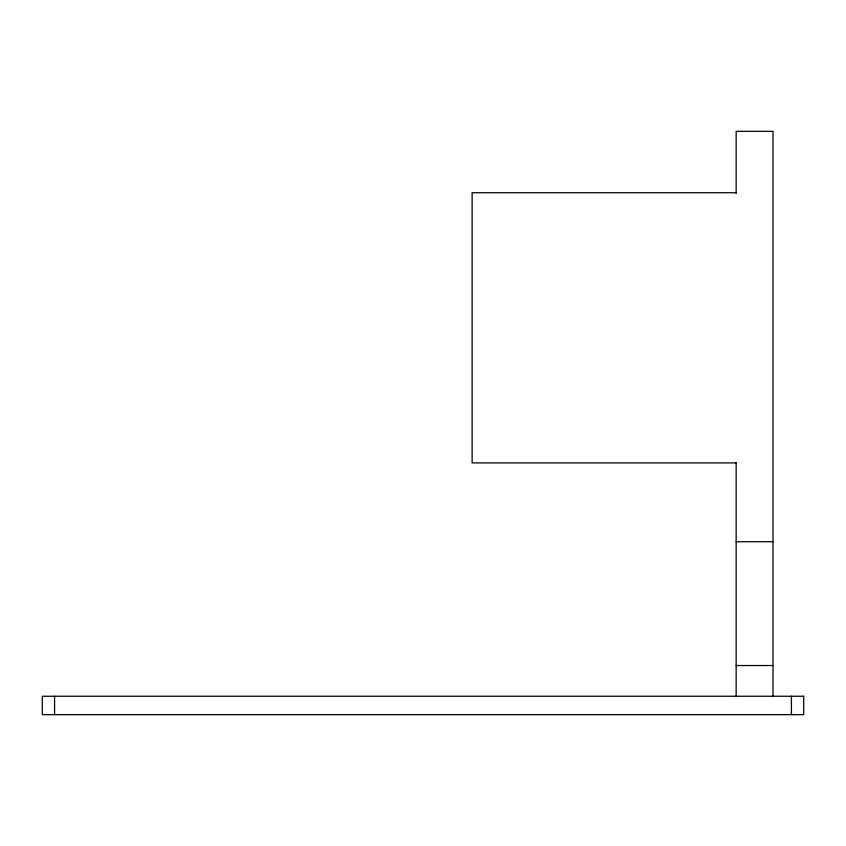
<?xml version="1.0" encoding="UTF-8"?>
<svg xmlns="http://www.w3.org/2000/svg" width="846" height="846" viewBox="0 0 846 846"><rect width="100%" height="100%" fill="white"/><g stroke="black" fill="none" stroke-linecap="round" stroke-linejoin="round"><path stroke-width="1.27" d="M736.157 192.74L472.121 192.74L472.121 462.91L736.157 462.91M736.157 541.715L773.001 541.715M736.157 665.538L773.001 665.538M791.422 696.247L791.422 714.669M773.001 696.247L773.001 131.331L736.157 131.331L736.157 193.364M736.157 462.625L736.157 696.247M54.578 696.247L54.578 714.669M803.7 696.247L42.3 696.247L42.3 714.669L803.7 714.669L803.7 696.247"/></g></svg>
